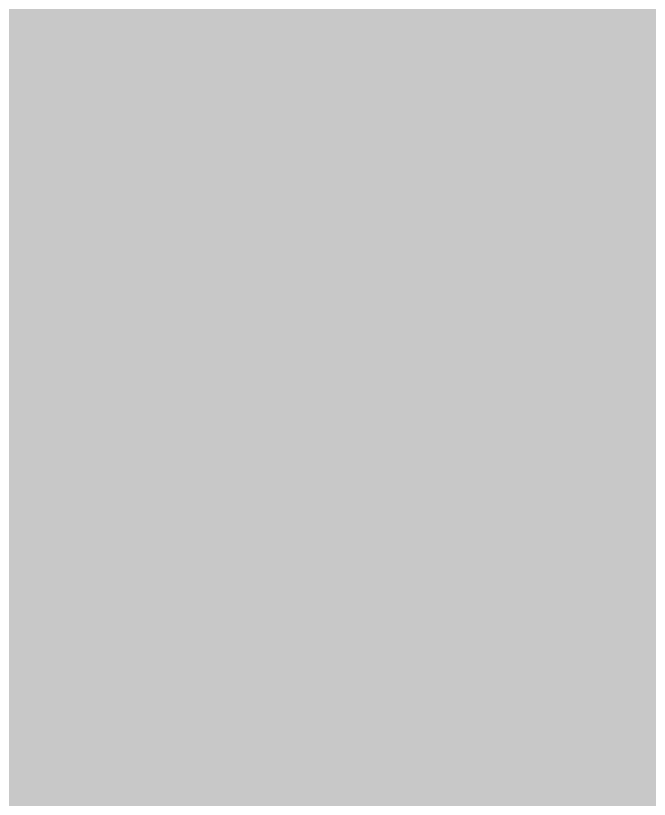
# Model space of a CAD drawing. Header units: millimetres. Extents: x 833941507 to 1669051331, y 817666127 to 1636299673.
# Drawn here: x 834334598 to 834367939, y 818008594 to 818049808 of the extents above; entities that cross this region are included whole.
import ezdxf

# ---------------------------------------------------------------- set-up
doc = ezdxf.new("R2010")
doc.units = ezdxf.units.MM
doc.header["$LTSCALE"] = 3
doc.layers.add('UAJ-23FLOR-h', color=251, linetype='Continuous', lineweight=9)

# ---------------------------------------------------------------- blocks, each defined once
blk = doc.blocks.new('GBP-LTC-LB01')
at = {"layer": 'UAJ-23FLOR-h'}
h = blk.add_hatch(dxfattribs=at)
h.set_pattern_fill('EARTH,_O', color=256, scale=180, angle=45)
h.set_pattern_definition([(48.9989, (834576001.8, 818046085.3), (-112.727, 1612.5107), [1143, -1143]), (48.9989, (834575678.3, 818046366.6), (-112.727, 1612.5107), [1143, -1143]), (48.9989, (834575354.8, 818046647.8), (-112.727, 1612.5107), [1143, -1143]), (138.9989, (834575340.7, 818046849.3), (-1612.5107, -112.727), [1143, -1143]), (138.9989, (834575621.9, 818047172.8), (-1612.5107, -112.727), [1143, -1143]), (138.9989, (834575903.1, 818047496.3), (-1612.5107, -112.727), [1143, -1143])])
h.paths.add_polyline_path([(834572173, 818200349), (834310584, 818182062), (834331502, 817882832), (834364940, 817885169), (834473096, 818011284), (834480534, 818020120), (834485095, 818025710), (834491376, 818033619), (834497063, 818041013), (834493146, 818043679), (834512789, 818074029), (834518712, 818083675), (834526231, 818096325), (834534646, 818111073), (834545956, 818131981), (834557205, 818154199), (834564040, 818168497), (834570941, 818183576), (834578368, 818200696)])
h.paths.add_polyline_path([(834382131, 817956470), (834418269, 817958996), (834422062, 817963856), (834428403, 817964299), (834467239, 818010696), (834466445, 818021739), (834476098, 818035709), (834485267, 818048983), (834487015, 818051460), (834497268, 818067303), (834492893, 818129890), (834448057, 818126756), (834416897, 818105052), (834382061, 818080789), (834386167, 818022059), (834377588, 818021459)], flags=16)
edge = h.paths.add_edge_path(flags=16)
edge.add_line((834540292, 818142076), (834533466, 818141614))
edge.add_line((834533466, 818141614), (834523258, 818143863))
edge.add_line((834523258, 818143863), (834525897, 818155839))
edge.add_arc((834558382, 818267025), 115835, 237.2184, 253.71313, ccw=False)
edge.add_line((834495665, 818169638), (834498268, 818132357))
edge.add_line((834498268, 818132357), (834496346, 818130135))
edge.add_line((834496346, 818130135), (834492880, 818129893))
edge.add_line((834492880, 818129893), (834494230, 818110588))
edge.add_line((834494230, 818110588), (834496326, 818110708))
edge.add_line((834496326, 818110708), (834498420, 818080754))
edge.add_line((834498420, 818080754), (834498046, 818080727))
edge.add_line((834498046, 818080727), (834498255, 818077746))
edge.add_line((834498255, 818077746), (834503061, 818078082))
edge.add_line((834503061, 818078082), (834504980, 818081212))
edge.add_line((834504980, 818081212), (834509429, 818088471))
edge.add_line((834509429, 818088471), (834515217, 818097914))
edge.add_line((834515217, 818097914), (834526067, 818116416))
edge.add_line((834526067, 818116416), (834532489, 818127889))
edge.add_line((834532489, 818127889), (834534831, 818132146))
edge.add_line((834534831, 818132146), (834540292, 818142076))

msp = doc.modelspace()

# ---------------------------------------------------------------- block references
msp.add_blockref('GBP-LTC-LB01', (0, 0))

doc.saveas('drawing.dxf')
